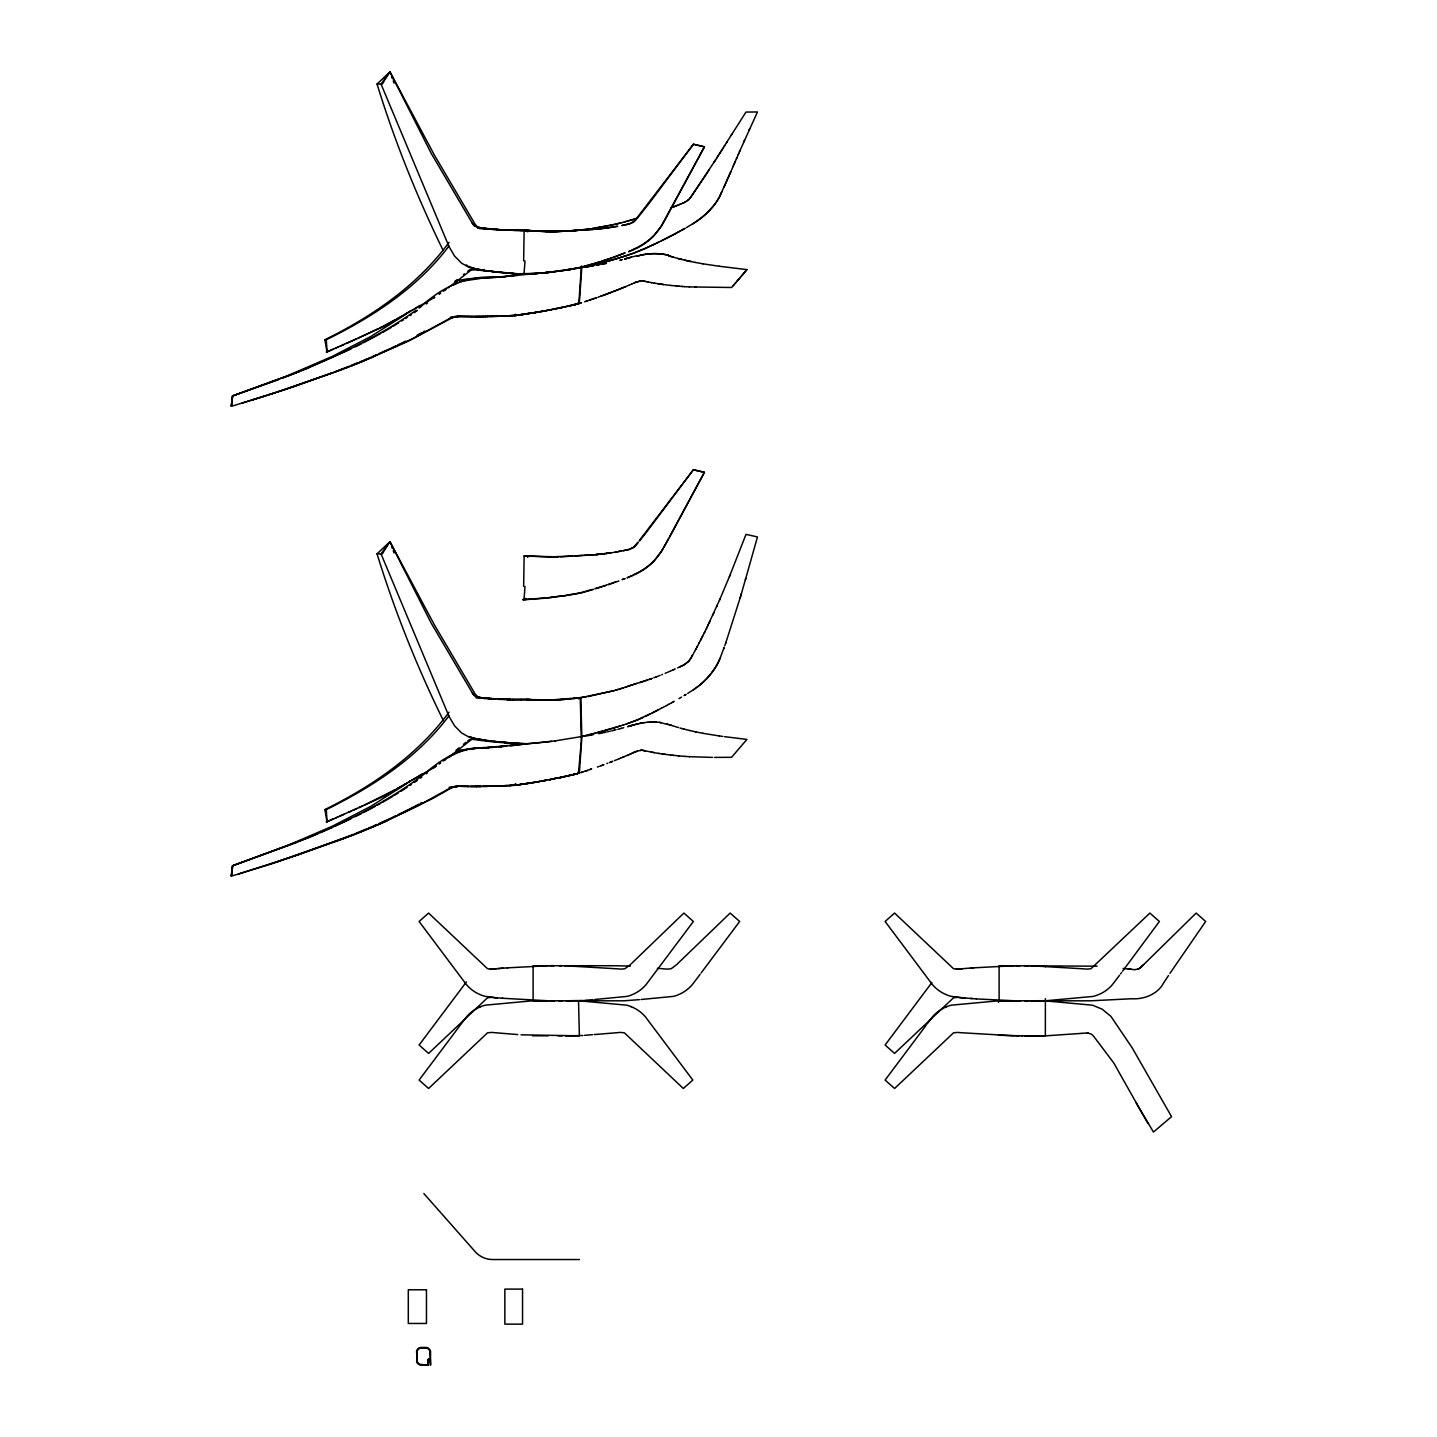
<?xml version="1.0" encoding="UTF-8"?>
<svg xmlns="http://www.w3.org/2000/svg" width="1437" height="1437" viewBox="0 0 1437 1437"><rect width="100%" height="100%" fill="white"/><g stroke="black" fill="none" stroke-linecap="round" stroke-linejoin="round"><path stroke-width="1.5" d="M574.602 304.716L578.824 303.566L581.392 266.258M578.482 773.34L581.32 741.079L580.261 697.663L586.799 696.658M576.848 304.123L579.057 303.566L579.542 300.189L581.877 266.258M579.362 773.016L581.841 737.576L580.835 697.663L612.126 691.125M523.643 260.851L524.146 230.477L543.958 231.357M523.643 586.314L524.146 555.939L558.526 556.891M265.971 395.732L231.339 406.33L232.704 395.929L296.291 372.776M265.971 865.559L231.339 876.157L232.435 865.757L286.43 845.98L332.36 826.203L370.764 806.373L403.851 785.41M231.339 406.33L232.435 395.929L286.43 376.153L332.36 356.376L370.764 336.545L403.851 315.583M231.339 876.157L232.704 865.757L309.997 837.053M231.357 875.834L232.632 865.757L296.291 842.603M231.375 405.701L231.896 400.24M571.315 305.452L578.105 303.566L578.231 302.453M578.231 772.082L577.925 773.501L575.734 774.058M551.359 597.523L522.601 599.642L525.655 599.642L525.834 598.313M231.896 400.887L232.632 395.929L278.742 379.548M745.354 579.901L757.461 536.917L745.983 534.402L729.421 576.65M745.749 578.464L740.989 595.062M740.235 597.702L741.384 593.732M740.612 596.391L725.577 643.507M725.954 642.429L724.805 645.626M723.637 648.788L724.212 647.207M723.835 648.267L720.135 658.092A61.54 61.468 83.7 0 1 714.153 669.426A61.504 61.504 0 0 0 720.153 658.11M730.014 575.177L719.506 600.199M733.086 166.566L734.558 163.117M734.199 163.98L735.313 161.393M739.462 151.765L757.461 111.96L745.983 112.068L731.235 135.24M734.936 162.255L736.804 157.926M738.313 154.424L739.839 150.885M736.445 158.788L738.708 153.543M733.445 165.704L724.032 186.954M720.081 598.888L706.052 629.37M744.546 140.072L743.737 141.904M730.84 171.704L727.84 178.493M727.463 179.338L720.135 195.396L721.015 193.528M716.668 606.63L717.243 605.354M749.108 129.797L749.539 128.845M721.877 191.642L721.23 193.043M713.848 612.863L712.734 615.305M709.932 621.269L708.818 623.622M707.705 625.939L708.261 624.772M706.591 628.22L707.148 627.089M706.034 629.37L698.813 643.632L699.352 642.555M704.364 632.747L704.92 631.615M702.154 637.148L702.711 636.052M701.597 638.244L700.484 640.399M698.508 644.171L697.969 645.231M639.339 540.546L693.424 469.701L704.435 472.306L663.84 547.569M697.125 646.83L697.663 645.77M696.837 647.368L697.376 646.309M696.801 647.368L694.879 650.979M695.706 649.452L696.244 648.41M702.909 475.072L669.57 536.917M702.891 475.072L704.417 472.306L698.166 470.977M694.574 651.482L693.748 653.063M693.137 654.104L690.874 658.128A51.319 51.229 81.6 0 1 690.263 659.134L688.988 660.93A9.861 9.843 87.2 0 1 687.587 662.188L686.221 663.229M668.654 538.552L661.703 550.748M663.319 548.485L653.997 561.166A66.03 65.348 89.1 0 1 634.831 574.584L627.412 577.728M692.58 655.11L692.041 656.044M691.287 657.356L690.838 658.128A51.229 51.229 0 0 1 690.227 659.134L688.934 660.93A7.185 7.185 0 0 1 687.784 662.026L685.377 663.894A20.998 20.962 79.9 0 1 684.389 664.612A10.849 10.831 84.6 0 1 682.898 665.421L679.935 666.732M628.67 251.762L634.831 249.14A66.03 65.348 89.1 0 0 654.033 235.722L663.068 223.471L704.435 146.825L693.424 144.239L636.591 218.388M661.703 225.286L704.417 146.825L693.424 144.239L649.416 203.012M383.05 82.843L382.332 84.029L377.051 84.029C394.582 141.149 417.053 196.869 443.207 250.559M383.284 82.466L384.469 80.508M384.469 550.335L382.332 553.856L377.051 553.856C394.69 611.084 417.053 667.037 443.458 720.745M384.936 79.736L387.307 75.927M384.936 549.563L387.307 545.755M722.38 149.214L724.697 145.55M724.122 146.484L727.05 141.85M726.457 142.784L731.828 134.27M720.081 152.825L721.805 150.131M721.23 151.029L722.955 148.298M387.559 75.568L389.948 71.85L434.369 155.07L474.138 222.591A12.789 12.753 79.4 0 0 477.264 226.579M387.559 545.377L389.948 541.677L434.369 624.861L474.138 692.275A12.699 12.664 79.4 0 0 477.264 696.244M719.506 153.723L716.668 158.178M718.949 154.621L720.655 151.927M718.374 155.519L713.866 162.561M715.536 159.938L690.874 197.049A44.996 44.924 78.9 0 1 690.263 197.875L689.167 199.168A7.544 7.544 78.8 0 1 687.748 200.318L686.904 200.839M1164.186 982.1L1168.55 975.454M1163.683 982.89C1157.557 994.278 1144.265 999.469 1131.799 998.769M1169.916 973.37L1205.661 921.476L1196.159 913.07L1144.103 964.173M708.818 170.32L705.495 175.422M704.92 176.266L690.838 197.049A44.96 44.96 0 0 1 690.209 197.875L689.113 199.168A7.544 7.544 0 0 1 687.712 200.318L685.162 201.988A15.609 15.591 83.4 0 1 682.916 203.21M927.081 1023.988L932.451 1016.893A36.32 36.32 0 0 1 946.678 1006.708M1122.584 971.196L1159.39 921.476L1149.887 913.07L1091.042 968.664A22.363 22.363 0 0 0 1090.09 968.843L1086.498 969.131A82.196 82.196 0 0 0 1083.893 968.861L1030.329 965.718M701.148 972.939L739.66 921.476L730.158 913.07L677.294 963.993M1121.596 972.508L1120.609 973.837M700.16 974.268L692.311 984.65A36.32 36.32 0 0 1 678.084 994.835L676.899 995.338A31.919 31.919 0 0 1 673.252 996.398L640.992 999.505M926.093 1025.317L885.102 1080.067L894.604 1088.474L953.467 1032.88A22.417 22.417 0 0 0 954.402 1032.7L957.994 1032.413A82.717 82.717 0 0 0 960.599 1032.682L1014.163 1035.826M448.955 715.824C417.61 757.622 372.614 786.811 326.289 809.588L324.888 809.588L327.007 821.856M1119.621 975.148L1112.238 984.848A35.961 35.961 0 0 1 1096.647 995.32A32.853 32.853 0 0 1 1093 996.434L1046.747 1000.673L1030.329 1000.781M448.955 246.032C417.574 287.795 372.614 316.984 326.289 339.761L324.888 339.761L327.007 352.029M711.656 672.803L714.117 669.408L710.794 673.935A74.526 74.401 -85.9 0 1 699.065 685.647L696.873 687.335M648.823 203.767L643.435 210.592M646.452 532.247L693.424 469.701L697.484 470.815M645.842 533.001L639.519 540.941M931.877 982.549L885.102 1045.022L894.604 1053.411L953.467 997.835A22.417 22.417 0 0 0 954.402 997.655L957.994 997.368A78.083 78.083 0 0 0 959.952 997.583L962.413 997.781M642.824 211.347L637.705 217.723M449.045 712.159C417.502 755.269 372.309 786.219 324.888 809.588M449.045 242.386C417.484 285.442 372.309 316.391 324.888 339.761M638.279 542.467L636.124 545.054A40.02 39.589 79.7 0 1 635.477 545.809L634.148 547.102A7.76 7.67 83 0 1 632.765 547.91L632.046 548.251M638.064 542.09L635.567 545.054A40.901 39.841 79.6 0 1 634.903 545.791L633.555 547.102A8.137 7.904 81.2 0 1 632.136 547.91L629.945 548.934A20.567 20.01 81.8 0 1 628.957 549.347A9.484 9.233 82.4 0 1 627.502 549.724M634.561 219.125L637.417 218.065M466.45 981.848L419.101 1045.022L428.603 1053.411L487.466 997.835A22.417 22.417 0 0 0 488.4 997.655L491.993 997.368A78.083 78.083 0 0 0 493.951 997.583L496.412 997.781M744.546 272.401L746.917 269.599L719.272 266.258M746.917 269.599L745.965 270.731M745.498 271.288L740.738 276.874M742.175 275.203L744.079 272.958M636.322 218.711L635.567 219.592A40.901 39.841 79.6 0 1 634.903 220.328L633.555 221.639A8.137 7.904 81.2 0 1 632.136 222.448L629.945 223.453A20.567 20.01 81.8 0 1 628.957 223.885A9.484 9.233 82.4 0 1 627.502 224.262M741.69 275.76L736.912 281.347M636.375 219.322L636.124 219.592A40.02 39.589 79.7 0 1 635.477 220.328L634.148 221.639A7.76 7.67 83 0 1 632.765 222.448L631.436 223.076M739.786 278.006L738.349 279.676M737.864 280.233L731.577 287.49L689.419 286.915M734.972 283.574L735.942 282.46M733.032 285.819L734.002 284.688M709.878 210.018L710.165 209.694A60.12 60.103 0 0 0 720.242 195.468M708.297 211.67L709.86 210.018M709.537 210.359L705.621 214.239A84.639 84.621 -67.8 0 1 693.424 223.4L686.275 227.675M707.938 211.993L705.603 214.239A84.693 84.478 -73.9 0 1 693.442 223.364M377.051 84.029L389.948 71.85L431.262 153.454L472.593 223.651A10.616 10.616 0 0 0 474.893 226.292A15.178 15.142 84.7 0 1 472.216 222.915M377.051 553.856L389.948 541.677L431.262 623.245L472.593 693.317A10.544 10.544 0 0 0 474.893 695.957A15.071 15.035 84.7 0 1 472.216 692.598M1134.835 969.616A14.765 14.765 0 0 0 1135.877 969.454L1137.17 969.239A18.483 18.483 0 0 1 1137.781 969.149L1138.05 969.095A2.766 2.766 0 0 0 1138.912 968.789L1143.78 964.478M1143.187 965.071L1141.032 967.119A30.285 30.285 0 0 1 1140.17 967.873L1138.912 968.789A4.724 4.724 0 0 1 1137.637 969.149M631.023 963.993L683.886 913.07L693.388 921.476L646.039 984.65A36.32 36.32 0 0 1 631.813 994.835L630.627 995.338A31.919 31.919 0 0 1 626.981 996.398L594.72 999.505M630.412 964.586L625.023 968.664A22.417 22.417 0 0 0 624.071 968.843L620.497 969.131A82.717 82.717 0 0 0 617.892 968.861L564.328 965.718M676.683 964.586L671.295 968.664A22.417 22.417 0 0 0 670.343 968.843L666.768 969.131A82.717 82.717 0 0 0 664.145 968.861L657.374 968.322M463.486 744.33L464.402 743.594M463.486 274.557L464.402 273.82M464.834 743.252L466.055 742.264M433.579 298.213L434.567 297.441M433.579 768.041L434.567 767.25M459.121 747.851L457.649 749.018M435.213 766.747L436.201 765.975M457.146 749.413L456.14 750.186M457.146 279.622L456.14 280.395M427.525 303.009L426.268 303.979M427.525 772.837L426.268 773.807M455.619 280.808L454.595 281.598M685.97 663.409L685.108 664.056A11.442 11.442 0 0 1 683.24 665.259L682.611 665.529M697.933 686.509L695.742 688.161M420.736 306.871C441.069 287.777 466.971 274.808 495.531 277.431M420.089 307.338L419.101 308.075M409.904 311.2L404.282 314.757M439.039 293.992L440.387 293.004M409.904 781.027L408.593 781.997L410.192 781.153M439.039 763.801L440.387 762.831M449.655 756.545L469.055 741.438A10.903 10.831 -26.6 0 1 472.809 739.031M449.655 286.735L469.055 271.665A10.849 10.795 -26.5 0 1 472.809 269.276M421.777 777.166L420.448 778.135M449.116 756.94L447.464 758.125M407.928 312.655L404.533 315.098M449.116 287.131L448.021 287.939M404.533 784.925L407.928 782.482M416.119 310.23C383.284 333.797 346.712 351.634 309.53 367.225M446.368 289.124L444.105 290.723M446.368 758.934L444.105 760.532M693.478 689.724L695.706 688.161M417.413 310.482L416.389 311.2M417.413 780.291L416.389 781.027M695.328 688.413L694.197 689.203M415.688 311.685L414.287 312.655M415.688 781.512L414.287 782.482M439.471 293.938L440.656 293.13M439.471 763.748L440.656 762.939M411.449 314.613L410.012 315.583M411.449 784.422L410.012 785.41M443.081 291.136L444.859 289.951M443.081 760.945L444.859 759.76M687.712 693.424L693.442 689.724M435.878 766.19L433.417 767.825M433.417 298.016L434.657 297.19M407.066 317.541L405.557 318.529M407.066 787.368L405.557 788.356M432.178 298.824L384.631 326.091L327.079 352.029L326.289 339.761M432.178 768.651L384.631 795.918L327.079 821.856L326.289 809.588M404.803 788.841L400.941 791.302M685.539 201.719L685.108 201.988A15.609 15.609 0 0 1 682.862 203.21L682.844 203.174M403.276 320.002L401.731 320.99M693.478 223.418L692.329 224.136M422.658 773.609L418.616 776.106M398.588 322.966L396.971 323.972M398.588 792.793L396.971 793.781M418.616 306.279L419.981 305.452M396.163 324.457L392.876 326.45M396.163 794.284L394.528 795.272M417.251 307.123L414.467 308.793M417.251 776.932L411.629 780.309M685.97 694.448L684.192 695.544M685.7 694.61L684.407 695.382M392.876 796.278L382.529 802.313M411.629 310.5L413.066 309.638M391.205 327.456L382.529 332.486M408.737 312.188L410.192 311.344M681.533 697.089L680.545 697.681M679.952 697.987L678.982 698.598M407.264 782.86L404.282 784.566M449.745 756.778L451.505 755.79M674.24 701.256L673.27 701.849M401.228 786.29L402.755 785.428M402.755 315.619L396.522 319.068M684.659 228.573L683.15 229.435M684.928 228.411L683.401 229.291M673.199 701.849L671.726 702.711M380.733 333.492L363.507 342.707M380.733 803.319L377.069 805.349M671.654 702.711L668.618 704.417M683.096 229.435L681.587 230.297M683.347 229.291L675.354 233.674M399.666 787.153L396.522 788.895M424.849 331.049L423.322 331.875M433.309 798.146L450.41 788.5A15.753 15.591 -5.9 0 1 454.002 787.045L455.313 786.883M432.537 798.559L384.469 821.766M668.546 704.417L666.552 705.549M678.462 232.004L679.952 231.159M421.777 332.719L420.233 333.546M678.39 232.004L674.833 233.944M375.201 806.373L363.507 812.534M421.777 802.547L420.233 803.373M394.906 319.93L383.212 326.091M394.906 789.757L364.836 804.918M666.463 705.549L665.008 706.375M419.442 333.977L417.089 335.216M452.978 317.218A15.573 15.484 -14.6 0 0 449.368 318.655L412.886 338.575L372.147 357.274M675.282 233.674L673.27 234.77M418.67 804.199L417.089 805.043M452.978 787.027A15.573 15.502 -14.6 0 0 449.368 788.464L418.67 805.456L386.445 820.886M664.415 706.645L663.481 707.202M674.761 233.944L671.726 235.596M662.852 707.471L661.415 708.279M673.199 234.77L670.181 236.404M416.299 805.456L414.718 806.301M659.87 709.088L661.307 708.279M670.612 236.135L668.115 237.464M452.386 755.323L455.044 753.994M413.91 806.714L411.467 807.971M670.091 236.404L666.552 238.255M659.26 709.357L652.2 712.986M668.025 237.464L665.008 239.027M410.659 808.402L408.988 809.247M657.715 710.147L651.177 713.47M666.463 238.255L664.505 239.296M408.162 809.66L405.629 810.935M379.691 327.87L381.452 326.989M361.477 343.748L355.226 346.856M361.477 813.576L355.226 816.683M453.284 285.065L455.044 284.185M664.918 239.027L662.96 240.069M405.629 341.108L403.043 342.401M663.481 239.817L664.415 239.296M662.439 240.32L663.373 239.817M404.767 811.366L403.043 812.21M377.913 328.768L358.927 337.857M661.415 240.823L662.852 240.069M661.828 240.572L656.296 243.32M402.18 342.832L400.438 343.677M402.18 812.641L400.438 813.504M650.53 713.722L645.069 716.452M399.558 344.108L397.78 344.97M657.823 242.584L658.739 242.099M399.558 813.935L397.78 814.797M650.027 713.973L638.297 719.506A77.329 77.293 -66.6 0 1 636.771 720.135L632.675 721.679M350.951 348.957L306.871 368.321M656.799 243.087L657.715 242.584M350.951 818.785L335.09 826.203M395.983 345.832L392.319 347.574M656.17 243.32L654.248 244.29M395.983 815.659L392.319 817.402M655.667 243.571L653.727 244.541M643.04 717.422L638.477 719.506A77.293 77.041 -78.6 0 1 636.95 720.135L631.346 722.218M631.633 548.431L630.592 548.934A19.525 19.292 82.2 0 1 629.622 549.347A8.945 8.838 83.5 0 1 628.185 549.724L622.634 550.82M654.122 244.29L652.2 245.26M652.703 245.008L653.601 244.541M633.699 752.521L634.561 752.162A16.094 16.094 0 0 1 636.807 751.335L637.309 751.21M634.112 752.323L629.28 754.551M388.601 349.317L390.469 348.437M362.896 805.834L358.927 807.684M677.599 667.864L680.006 666.732M388.601 819.144L390.469 818.264M652.075 245.26L644.566 248.763M652.578 245.008L650.153 246.194M633.807 283.107L634.453 282.766A16.454 16.436 0 0 1 636.807 281.939L637.058 281.886M679.755 666.822L681.946 665.852M634.22 752.269L634.453 752.162A16.094 16.058 -78.6 0 1 636.914 751.335M633.124 752.826L631.454 753.599M634.22 282.909L634.561 282.766A16.454 16.418 -78.4 0 1 636.914 281.939L637.92 281.688M386.697 350.179L378.919 353.7M386.697 820.006L378.919 823.527M649.506 246.428L643.542 249.23M675.192 668.923L674.187 669.426M356.915 338.773L346.497 343.443M644.405 248.763L631.849 253.828M631.993 283.933L632.927 283.52M455.924 753.581L457.685 752.79M356.915 808.6L352.819 810.45M455.924 283.772L457.685 282.999M634.256 249.14L628.652 251.511M674.115 669.426L673.091 669.911M643.399 249.23L634.22 252.948M673.037 669.911L669.893 671.295M332.719 827.281L320.397 832.67M631.741 284.041L629.172 285.101M348.616 812.318L350.736 811.384M376.907 354.598L372.848 356.376M376.907 824.425L372.848 826.203M387.002 820.886L380.446 823.527M633.142 575.105L627.161 577.818M385.008 821.766L378.416 824.425M344.341 344.377L339.958 346.263M669.462 671.51L667.504 672.354M344.341 814.204L339.958 816.09M629.675 754.317L628.22 755M380.967 823.527L374.267 826.203M368.68 358.172L370.782 357.274M368.68 827.999L370.782 827.101M378.919 824.425L372.147 827.101M314.757 834.861C352.801 818.605 390.217 799.852 423.286 774.759C439.92 760.568 459.247 746.701 482.257 747.976M628.095 755L627.089 755.485M628.634 285.334L625.903 286.538M335.468 348.167L337.731 347.215M366.579 359.07L360.094 361.801M335.468 817.994L337.731 817.042M312.152 835.957L317.846 833.765M366.579 828.898L355.64 833.442M626.963 755.485L625.903 755.988M374.734 826.203L367.872 828.898M372.614 357.274L361.262 361.801M666.445 672.767L665.097 673.378M309.53 837.053L315.26 834.861M372.614 827.101L361.262 831.61M333.186 349.137L326.199 352.029M333.186 818.964L326.199 821.856M625.185 756.239L624.107 756.742M312.655 835.957L295.932 842.603M623.963 756.742L622.904 757.245M624.7 287.023L625.778 286.538M368.303 828.898L352.119 835.292M622.311 757.479L623.371 756.994M309.997 367.225L298.716 371.662M363.489 360.885L408.467 341.108L450.41 318.691A15.753 15.573 -5.9 0 1 454.002 317.236L455.313 317.074M625.185 286.771L622.904 287.777M622.167 757.479L620.568 758.197M307.32 368.321L295.932 372.776M357.885 362.699L351.095 365.465M623.963 287.274L621.718 288.244M620.425 758.197L619.437 758.664M363.884 360.885L356.735 363.615M621.574 288.244L619.994 288.945M622.167 288.011L620.568 288.711M662.583 674.366L661.703 674.761M619.293 758.664L617.245 759.544M678.3 205.006L679.414 204.557M361.657 361.801L352.119 365.465M458.565 752.413L462.031 751.12M353.394 834.358L299.579 854.404L238.56 874.001M361.657 831.61L342.563 838.992M679.935 204.323L680.994 203.928M620.425 288.711L617.245 290.04M677.025 205.491L674.187 206.659M618.323 289.609L619.293 289.178M616.545 759.76L614.533 760.622M293.112 373.889L299.112 371.662M348.796 366.381L334.372 371.985M357.094 363.615L347.395 367.315M682.485 203.318L672.57 207.287L673.576 206.874M617.641 289.825L615.611 290.687M660.122 675.354L659.242 675.731M616.545 290.256L614.533 291.118M293.453 373.889L281.76 378.416M352.46 365.465L342.563 369.165M352.46 835.292L269.204 864.517M613.994 291.316L614.928 290.903M611.821 761.682L612.755 761.269M613.85 291.316L612.916 291.747M613.455 291.531L614.389 291.118M658.254 676.126L656.296 676.881M612.216 761.484L609.45 762.544M347.7 367.315L337.623 371.051M610.707 762.113L611.659 761.682M459.427 282.281L462.031 281.329M671.959 207.485L670.468 208.078M624.987 252.948L614.91 256.936M612.216 291.945L610.707 292.591M625.167 578.608L622.401 579.65M611.659 292.16L610.168 292.789M624.736 253.038L614.587 256.756M342.85 369.165L294.028 386.571L242.099 403.096M342.85 838.992L278.616 861.446M609.611 293.004L610.563 292.591M624.215 578.698L622.185 579.47M656.17 676.881L655.2 677.24M480.659 1006.672L481.862 1006.205A31.919 31.919 0 0 1 485.508 1005.146L531.726 1000.87L548.162 1000.781L502.232 998.248M946.66 1006.672L947.863 1006.205A31.919 31.919 0 0 1 951.51 1005.146L997.727 1000.87L1014.163 1000.763L976.352 998.913M331.875 372.937L284.777 389.589M608.498 293.417L609.45 293.004M607.779 763.173L606.827 763.586M337.893 371.051L275.473 392.642M608.336 293.417L606.827 294.046M607.941 293.633L608.893 293.22M654.697 677.42L653.853 677.797M605.713 294.459L607.222 293.831M605.157 294.657L606.109 294.262M603.881 764.628L601.097 765.652M604.995 294.657L603.486 295.268M604.043 295.07L605.552 294.459M618.916 580.961L616.904 581.68M602.39 765.238L603.324 764.843M602.39 295.681L603.324 295.268M652.38 678.318L650.943 678.857M601.277 765.652L600.163 766.047M602.768 295.483L600.72 296.273M615.916 582.039L614.91 582.398M601.097 296.076L599.606 296.669M651.284 678.677L649.973 679.198M599.067 766.442L597.397 767.035M615.611 581.859L610.024 583.817M650.799 678.857L649.488 679.378M613.904 257.295L612.916 257.654M613.904 582.757L612.916 583.117M597.954 297.261L598.87 296.866M629.352 685.862L627.466 686.527M647.548 680.042L649.344 679.378M613.581 257.115L612.557 257.474M628.185 686.185L629.819 685.7M627.7 686.365L625.346 687.173M629.298 722.937L626.263 723.997M630.825 722.398L625.76 724.176M631.148 722.218L629.101 722.937M611.911 257.995L610.42 258.516M611.911 583.458L610.42 583.979M629.119 685.862L647.404 680.042M629.604 685.7L636.771 683.419M596.66 297.639L595.744 298.034M611.551 257.816L610.024 258.337M596.104 297.836L594.074 298.591M626.514 686.85L621.808 688.395M646.919 680.222L645.464 680.707M624.52 724.517L623.227 725.056M633.699 253.128L630.825 254.169M624.017 724.697L613.671 728.146M609.432 258.858L601.959 261.336M609.432 584.32L608.426 584.661M592.96 298.968L594.433 298.411M585.739 771.022L586.853 770.645M590.751 769.334L591.649 768.957M609.019 258.696L600.917 261.336M591.864 299.345L593.319 298.788M609.019 584.158L607.995 584.5M585.182 771.22L587.41 770.466M590.194 769.513L591.092 769.136M585.524 771.022L581.284 772.495M586.637 770.645L590.535 769.334M585.739 301.393L587.41 300.836M590.194 299.902L592.762 298.968M584.625 301.77L591.092 299.543M630.627 254.169L624.251 256.343M631.148 253.99L625.257 256.02M606.989 584.823L605.983 585.164M605.929 585.506L603.935 586.152M278.616 391.618L284.975 389.589M644.01 681.192L642.555 681.677M620.461 725.901L592.331 733.93M625.023 256.02L623.227 256.666M604.959 585.506L602.947 586.152M582.721 771.956L580.728 772.675M624.017 256.343L622.724 256.828M602.947 586.476L595.978 588.667M278.76 861.446L265.863 865.559M269.096 394.69L275.617 392.642L262.576 396.774M622.49 256.828L615.683 259.019M600.953 261.66L595.978 263.205M621.987 256.989L612.665 259.899M601.923 586.476L594.828 588.667M581.608 302.686L579.614 303.369M622.975 687.946L619.94 688.97M599.894 261.66L594.828 263.205M262.666 396.774L252.517 399.917M581.051 302.848L576.83 304.159M641.764 681.982L639.842 682.575M462.894 750.832L467.887 749.539M462.894 281.041L480.766 278.419M621.089 688.539L619.006 689.257M612.378 728.451L597.325 732.69M594.99 263.492L582.56 267.102A67.359 66.803 82.6 0 1 579.578 267.785L578.59 267.983M619.185 689.113L615.252 690.353M593.499 589.404L582.56 592.565A67.359 66.803 82.6 0 1 579.578 593.247L568.675 595.134M627.466 221.118L629.352 220.562M593.822 263.492L581.159 267.102A70.736 69.497 61.7 0 1 578.105 267.767L575.896 268.162M626.999 221.262L630.071 220.292M614.407 259.307L610.671 260.474M617.784 689.526L613.365 690.874M627.233 221.118L624.394 221.927M629.819 220.436L631.975 219.753M586.727 591.02L592.295 589.404M578.806 303.53L575.159 304.572M585.721 591.308L581.159 592.565A70.736 69.497 61.7 0 1 578.105 593.23L574.549 593.894M628.077 726.529L631.005 725.685M630.771 220.148L633.879 219.25M612.378 259.899L607.671 261.3M627.556 726.691L631.777 725.469M630.825 725.685L638.118 723.763M639.681 750.599L639.86 750.545A6.484 6.484 0 0 1 641.638 750.24A6.484 6.466 -83.3 0 0 639.968 750.545M640.776 280.933A6.664 6.664 0 0 0 639.878 281.149L637.399 281.814M631.579 725.469L634.651 724.625M610.366 260.474L604.672 262.109M614.012 690.604L588.236 696.514M456.373 750.563L478.611 747.905M625.58 221.657L617.12 223.831M456.373 280.79L467.241 278.886L508.608 276.281M623.748 727.697L621.179 728.397M577.387 773.663L573.525 774.597M628.598 257.941L632.729 256.756M627.556 258.229L631.4 257.169M607.348 261.3L601.672 262.899M626.029 258.642L627.879 258.085M639.483 281.257L638.567 281.49M632.657 219.627L634.364 219.125M626.316 258.498L624.484 259.055M626.837 258.373L625.005 258.911M621.413 728.397L620.155 728.685M604.348 262.109L598.69 263.636M633.681 256.558L636.573 255.786M635.208 724.517L638.872 723.583M619.383 728.954L617.856 729.349M576.578 773.807L575.159 774.238M622.203 259.594L620.407 260.115M621.7 259.738L619.886 260.259M638.8 750.832L637.399 751.21M601.331 262.899L595.708 264.372M576.021 304.303L574.908 304.572M621.089 222.789L615.252 224.262M595.708 733.193L580.889 736.606M616.078 729.727L614.03 730.23M635.046 218.999L637.435 218.424M598.331 263.636L593.732 264.839M614.3 730.23L611.767 730.84M574.351 304.716L575.734 304.393M572.95 774.777L578.716 773.214M574.351 774.381L573.237 774.633M574.728 304.393L570.202 305.704M570.74 775.279L573.614 774.327M573.794 304.842L571.297 305.488M591.343 734.181L587.356 735.097M574.064 774.507L570.202 775.387M571.046 775.118L572.16 774.848L568.801 775.639M616.832 223.831L609.629 225.519M595.331 264.372L590.751 265.522M570.238 775.118L571.369 774.848M610.474 731.092L609.45 731.325M569.932 775.387L566.879 776.142M570.238 305.452L567.992 306.225M567.705 775.89L569.124 775.387M614.012 224.477L592.421 228.537M591.343 265.288L592.331 265.073M569.124 305.704L563.555 307.213M568.818 305.973L566.879 306.476M608.731 731.559L607.42 731.774M566.591 776.142L567.992 775.639M566.879 775.89L565.783 776.393L567.974 775.89M570.471 775.279L563.538 776.896L564.669 776.645M590.338 265.522L587.787 266.168M564.094 307.087L571.028 305.488M565.747 776.142L560.771 777.507M565.495 776.393L562.424 777.13M562.981 307.32L565.495 306.71M568.244 306.099L570.471 305.596M563.268 776.896L564.382 776.645M589.35 265.737L584.823 266.797M561.867 307.572L563.268 307.213L560.448 307.805M639.034 723.583L641.98 722.955M606.216 732.116L604.402 732.439M561.562 777.255L559.119 777.848L561.041 777.381M563.502 306.961L560.771 307.805M605.211 732.331L602.875 732.762M562.37 776.896L548.754 779.86M560.232 777.615L561.346 777.381M454.595 317.02L457.343 316.661A24.609 24.411 -6.5 0 1 458.385 316.463M561.256 307.446L557.987 308.398M559.101 308.165L561.041 307.68M454.308 786.883L456.481 786.65M586.368 266.384L580.889 267.587M455.188 316.894L456.355 316.661A24.86 24.716 17.3 0 1 457.379 316.445L457.613 316.445A9.215 9.179 20.4 0 1 459.139 316.409L473.402 316.661M451.865 786.775L449.961 787.153A11.676 11.676 0 0 0 449.098 787.314M455.188 786.704L456.786 786.578M557.664 778.082L558.813 777.848M452.457 316.841L450.446 317.254M454.308 317.074L453.014 317.343A15.681 15.538 14.3 0 0 449.386 318.691M639.806 723.404L641.315 723.098M591.325 734.954L554.646 740.971L513.943 745.228M556.873 778.315L558.005 778.082M606.414 263.276L604.402 263.69M558.993 307.931L555.796 308.847M556.873 308.632L558.813 308.147M453.751 787.009L455.044 786.955M608.354 225.717L593.355 228.411M584.374 266.797L582.38 267.192M605.911 263.384L604.905 263.582M602.211 732.96L600.864 733.175M455.78 786.578L457.074 786.524M556.748 778.082L554.341 778.764M556.748 308.38L547.623 310.356M555.616 778.315L550.227 779.644M555.76 308.847L553.227 309.278M601.205 733.175L599.714 733.463M454.775 787.009L453.248 787.099M624.448 224.998L622.401 225.411M625.059 224.873L628.185 224.28A8.945 8.838 83.5 0 0 629.64 223.903A19.525 19.292 82.2 0 0 630.178 223.651M604.223 263.797L602.714 264.085M553.568 309.278L555.436 308.847M623.353 550.676L626.424 549.94M456.068 786.524L457.343 786.47A24.627 24.411 -6.6 0 1 458.385 786.255L465.624 786.434M554.484 778.549L552.113 779.213M599.858 733.373L598.708 733.66M621.898 225.501L627.161 224.334M585.847 266.833L578.087 268.072M553.55 309.296L550.982 309.727M602.875 263.995L601.205 264.372L602.372 264.085M621.61 550.874L620.353 551.269M454.505 787.063L453.014 787.153M578.392 268.018L569.465 269.563M550.227 309.943L551.323 309.727M621.359 550.928L618.287 551.646M549.958 779.429L551.09 779.213M549.114 779.86L550.209 779.644M548.754 310.141L549.958 309.727M548.826 309.943L543.168 311.164M620.083 551.161L617.263 551.844M547.695 779.86L541.3 781.297M576.92 267.965L577.925 267.785M599.858 264.57L597.702 265.019M546.509 310.572L548 310.356M543.168 780.902L546.527 780.273M546.886 310.572L542.036 311.38M546.563 780.075L535.696 782.249M544.282 780.686L545.395 780.489M598.852 264.749L597.217 265.109M545.755 310.769L537.546 312.152M577.584 268.162L569.16 269.581M543.527 311.182L544.641 310.985M617.766 226.274L614.892 226.633M596.211 265.288L597.343 265.019M617.425 551.646L615.772 552.095M593.23 734.702L587.769 735.582M576.075 268.162L565.424 269.905M540.923 781.297L542.396 781.099M617.263 226.381L612.467 227.028M542.018 311.164L539.791 311.757M540.923 311.578L542.396 311.38M468.678 749.378L474.893 748.569M571.441 269.222L570.453 269.384M616.401 551.844L615.287 552.167M539.755 781.297L537.959 781.872M540.168 311.757L532.337 312.781M539.773 781.494L536.809 782.069M593.84 265.647L591.325 266.061M539.055 311.955L530.091 313.41M642.141 722.955L644.405 722.577M570.83 269.042L568.801 269.384M570.04 269.563L571.046 269.384M593.337 265.719L592.331 265.899M614.892 552.095L613.401 552.491M535.283 312.512L536.827 312.332M536.432 782.069L534.061 782.249M570.058 269.545L558.634 270.892M568.495 269.707L569.483 269.545M568.1 269.851L569.555 269.635M592.224 265.971L589.332 266.366M533.468 312.871L531.241 313.23L535.714 312.512M573.543 594.056L566.429 595.205M567.687 595.295L555.257 596.804M534.151 782.447L530.091 783.165M531.924 782.788L535.3 782.249L533.612 782.518M613.868 226.938L612 227.1M569.052 269.725L563.232 270.515M534.6 312.691L533.055 312.871M523.912 784.117L532.337 782.518M474.354 269.384L475.288 269.24A20.531 20.423 -28.3 0 1 476.365 269.078L477.946 269.24M523.912 314.362L526.732 313.913L517.176 315.206A75.119 75.029 69.3 0 1 514.931 315.457L508.824 315.799M612.467 552.634L610.581 552.778M523.337 784.189L526.247 783.668L515.667 784.997A76.969 76.969 0 0 1 513.943 785.177M526.176 783.758L528.511 783.327M612.467 227.172L609.629 227.459M531.367 313.14L518.541 314.865M529.642 313.41L530.774 313.248M532.48 312.961L525.475 313.823M523.337 314.452L519.943 314.901L524.451 314.254M565.693 595.601L551.197 597.289M472.935 739.049L473.402 738.977A21.232 21.16 -40.5 0 1 474.515 738.834L474.893 738.816A9.125 9.107 -42.9 0 1 476.419 739.013L479.383 739.552M522.781 784.279L523.751 783.848M526.84 783.578L530.235 783.057M528.421 783.399L529.552 783.237M474.12 269.42L473.905 269.455A21.16 21.106 -36.4 0 1 473.186 269.545L471.372 269.366M522.026 314.362L524.325 314.002M472.001 739.193L482.473 740.666M530.63 782.788L525.475 783.578M520.859 784.279L522.296 784.279M565.531 270.174L557.61 271.288M529.103 313.482L525.116 314.092M527.379 313.751L528.96 313.589M508.824 785.572L514.895 785.267A75.389 75.245 -43.1 0 0 517.697 784.997L525.116 783.848M611.084 227.387L610.15 227.513M611.084 552.85L608.677 553.047M521.649 314.703L520.517 314.865M591.487 228.681L592.87 228.537M588.829 266.438L589.745 266.366M609.683 227.585L607.725 227.729M590.553 228.806L591.936 228.681M609.216 227.657L607.24 227.782M589.26 266.438L586.835 266.707M562.568 270.605L559.568 271.018M609.216 553.119L606.755 553.317M643.74 722.703L647.62 722.236M520.571 744.528L523.535 744.115M458.385 786.29L458.601 786.255A9.017 8.945 -6.7 0 1 460.109 786.219L469.198 786.434M521.721 784.333L518.811 784.853M589.601 228.95L591.02 228.806M587.841 266.563L588.757 266.51M559.658 270.749L560.681 270.605M458.385 316.481L458.601 316.445A9.017 8.945 -6.6 0 1 460.109 316.409L502.214 316.122M520.068 744.6L516.081 745.102M458.349 786.326L457.451 786.29A24.842 24.734 -15.6 0 0 456.355 786.452A24.878 24.716 17.3 0 1 457.379 786.255L457.613 786.255A9.215 9.161 20.4 0 1 459.139 786.219L468.3 786.434M520.589 314.739L516.045 315.35M607.24 553.245L608.264 553.245M580.261 697.663L577.135 698.148M590.086 228.95L577.476 230.333M607.797 227.854L605.785 227.98M582.865 267.228L587.769 266.635M560.25 270.946L556.281 271.198M502.16 316.086L514.895 315.511A75.604 75.46 -43 0 0 517.697 315.242L519.943 314.954M518.308 784.818L517.176 784.961A76.071 75.945 -29 0 1 514.374 785.267A76.287 76.197 69.3 0 0 517.194 784.997L516.548 785.123M607.312 227.926L604.33 228.178M549.168 272.06L559.262 271.072M558.292 271.288L559.262 271.162M606.27 553.389L607.312 553.389M554.646 740.971L555.634 740.845M589.152 229.076L576.542 230.423L583.709 229.938M606.845 553.443L603.845 553.694M580.692 697.663L551.646 699.927L525.439 699.532A64.431 64.431 0 0 0 523.481 699.514L506.974 699.478M579.327 697.789L573.435 698.58M516.045 785.123L515.416 785.267A183.667 183.092 -12.8 0 0 515.901 783.991M515.236 314.2A181.367 180.954 63 0 1 514.769 315.457L516.548 315.35M519.386 315.026L517.176 315.242A76.287 76.161 -28.9 0 1 514.374 315.511M606.378 553.514L603.36 553.748M605.893 228.106L603.845 228.232M518.272 274.683L508.375 275.832M556.299 271.467L557.287 271.342M556.622 271.413L551.197 271.827M517.392 315.026L515.667 315.242A77.203 77.203 0 0 1 513.386 315.457L509.399 315.709M555.311 271.593L553.335 271.827M555.311 597.056L545.09 597.954M604.456 228.285L602.875 228.339M551.682 741.366L545.755 742.049M603.989 228.339L601.905 228.465M518.074 275.275L511.913 275.832M603.989 553.82L601.905 553.928M512.919 275.724L535.875 273.551M603.504 553.874L600.935 554.035M472.935 739.337L473.186 739.301A21.124 21.07 -36.6 0 0 473.905 739.211L475.288 738.977A20.567 20.459 -28.4 0 1 476.365 738.816L479.365 739.247M603.037 228.465L598.995 228.788M546.437 272.347L553.658 271.791M575.608 698.256L572.519 698.687M496.412 968.718L493.951 968.915A78.083 78.083 0 0 0 491.993 969.131L488.4 968.843A22.417 22.417 0 0 0 487.466 968.664L428.603 913.07L419.101 921.476L466.45 984.65A36.32 36.32 0 0 0 480.677 994.835L481.862 995.338A31.919 31.919 0 0 0 485.508 996.398L495.585 997.727M962.413 968.718L959.952 968.915A78.083 78.083 0 0 0 957.994 969.131L954.402 968.843A22.417 22.417 0 0 0 953.467 968.664L894.604 913.07L885.102 921.476L932.451 984.65A36.32 36.32 0 0 0 946.678 994.835L947.863 995.338A31.919 31.919 0 0 0 951.51 996.398L961.587 997.727M550.371 272.168L551.682 272.024M490.304 969.292L495.585 968.772M956.306 969.292L961.587 968.772M602.085 228.573L599.48 228.734M602.085 554.035L599.48 554.197M513.422 745.282L515.093 745.228M548.467 272.132L549.491 272.024L547.461 272.24M512.919 745.336L514.59 745.282M545.755 272.671L549.491 272.347L529.912 274L533.361 273.766M601.133 554.143L598.995 554.251M512.416 745.39L514.087 745.336M513.602 745.39L511.913 745.444M512.596 745.498L511.41 745.498M509.416 745.336L523.966 743.594A61.468 61.468 0 0 1 522.942 743.683A62.707 62.707 0 0 1 520.392 743.683L516.817 743.522M510.099 745.767L511.608 745.605M544.767 742.157L541.803 742.462M546.419 272.599L547.713 272.455L544.443 272.796M571.872 698.687L568.818 699.047M508.878 745.767L510.907 745.552M598.51 228.824L599.714 228.824M599.714 554.287L598.026 554.341M508.375 745.444L506.866 745.965M598.026 228.878L599.247 228.878M512.596 275.886L508.375 276.173M599.247 554.341L597.056 554.431M507.333 745.552L502.07 746.072M506.093 746.18L503.812 746.27M598.78 228.932L597.056 228.968M547.731 272.455L546.743 272.563L549.706 272.24L537.959 273.156M545.431 598.151L525.655 599.642M570.938 698.777L564.418 699.352M540.815 742.552L538.839 742.749M505.105 746.27L501.262 746.521M598.295 228.968L596.589 229.022M508.878 276.12L506.273 276.03M544.767 272.761L542.791 272.958M507.099 276.425L505.339 276.479M598.295 554.431L596.589 554.484M560.376 556.837L582.775 555.418M501.01 746.18L497.849 746.468M502.285 746.414L503.597 746.414M596.104 229.058L597.361 229.058M505.608 276.569L503.309 276.658M537.528 273.407L543.455 272.886M596.104 554.52L597.361 554.52M584.859 1000.314L593.068 999.649M584.284 1035.358L592.511 1034.694M573.956 230.441L575.393 230.315M596.894 229.112L593.212 229.327M504.603 276.658L501.782 276.802L503.597 276.748M596.894 554.574L594.649 554.664M596.409 554.61L590.805 554.969M500.759 746.557L502.088 746.557M575.716 230.333L576.668 230.243M541.48 273.066L542.467 272.976M574.441 555.868L591.236 555.041M572.034 556.083L548.449 556.963L524.146 555.939M500.256 746.611L501.585 746.611M501.082 746.647L497.705 746.827M583.224 1000.475L565.962 1000.781M582.65 1035.52L569.501 1035.808M595.475 229.237L584.051 229.866M501.262 276.838L502.591 276.838M500.076 746.737L498.208 746.791M562.262 231.231L580.692 230.064M575.608 230.495L577.135 230.423M500.759 276.892L502.088 276.892M541.803 273.048L535.39 273.551M501.585 276.928L499.735 276.982M496.789 746.557L494.669 746.737M531.924 743.324L528.457 743.594A60.498 60.264 61.7 0 1 525.978 743.665A58.396 58.198 77.4 0 1 523.535 743.701L518.146 743.414M496.681 277.233L501.082 276.982M593.697 554.736L591.757 554.898M537.851 742.821L532.911 743.216M574.674 230.585L576.201 230.495M500.076 277.072L497.705 277.143M567.22 699.136L565.352 699.28M537.851 273.389L530.612 273.892M493.609 746.827L486.137 747.42M495.136 747.042L496.537 747.042M502.16 968.251L507.908 967.784M973.909 967.784L962.125 968.736M970.693 968.053L972.292 967.927M594.146 1034.568L617.317 1032.682A82.717 82.717 0 0 0 619.94 1032.413L623.514 1032.7A22.417 22.417 0 0 0 624.466 1032.88L683.311 1088.474L692.814 1080.067L645.464 1016.893A36.32 36.32 0 0 0 631.256 1006.708M573.74 230.656L575.285 230.585M532.858 273.838L528.457 274.072A61.18 60.929 61.5 0 1 525.978 274.144A59.025 58.827 77.3 0 1 523.535 274.144L522.601 274.18L529.624 273.964M498.064 277.233L495.657 277.305M495.029 747.168L491.544 747.33M494.526 747.204L488.472 747.563M507.099 967.855L548.162 965.718M496.124 968.736L499.627 968.448M500.525 968.394L503.058 968.179M973.1 967.855L1014.163 965.718M570.669 230.926C565.477 231.123 579.542 230.441 567.058 230.98L568.818 231.034M593.122 229.435L570.902 230.728M534.887 273.407L517.176 273.784M496.537 277.359L494.633 277.395M647.746 722.236L649.219 722.11M492.586 747.258L494.005 747.258M498.064 968.574L501.387 968.322M639.339 999.649L623.748 1000.817L533.109 1000.781L533.109 965.718L614.695 965.736M473.959 748.515L479.671 748.138M491.975 747.42L490.969 747.491M535.552 273.551L536.54 273.479M492.065 277.592L494.005 277.557M571.872 230.8L572.806 230.728M533.863 273.479L529.786 273.766L531.654 273.641M592.17 554.969L584.051 555.329M565.136 699.352L559.765 699.657M1081.827 1033.365L1085.959 1033.059A7.742 7.742 0 0 1 1087.378 1033.005A14.909 14.909 0 0 1 1088.402 1033.275L1089.677 1033.58M491.975 277.7L486.892 278.042M489.442 747.599L483.299 747.905M529.93 273.982L533.828 273.748L529.445 273.964M564.22 699.424L560.681 699.603M485.077 747.491L482.383 747.671M488.939 747.635L480.766 748.156M514.338 785.303L500.902 785.841M512.237 785.303L510.53 785.41M1024.832 1035.826L1045.346 1035.861L1081.63 1033.383M570.004 230.926L571.585 230.854M531.87 273.874L532.84 273.82M481.305 747.743L479.15 747.869M486.389 278.077L483.299 278.167M568.136 231.034L569.753 230.98M475.952 697.663L480.748 697.646M562.909 231.195L566.753 231.016M564.418 231.231L568.298 231.034M558.831 699.711L560.538 699.657M566.286 231.141L567.902 231.088M532.426 273.766L533.845 273.731M649.344 722.11L650.907 722.039M559.604 699.711L552.311 699.981M566.914 231.106L557.125 231.393L558.688 231.429M558.688 699.765L550.443 700.017M565.98 231.159L561.292 231.267M484.808 786.38L510.476 785.518M500.902 316.068L509.381 315.799M504.387 315.996L507.189 315.889M501.657 785.913L494.903 786.147M499.932 785.967L501.1 785.949M501.1 316.158L495.46 316.356M504.89 785.662L507.153 785.572M498.819 316.23L500.004 316.212M499.375 785.985L488.203 786.326M561.939 231.231L559.047 231.339M563.286 231.303L557.897 231.429M498.89 316.248L497.13 316.302M496.016 316.338L497.238 316.32M560.376 231.375L561.616 231.339M496.124 316.356L490.448 316.481M530.846 699.621L528.978 699.532A61.162 60.749 -53.6 0 0 526.643 699.496L506.794 699.585M495.011 786.165L493.789 786.183M558.4 231.357L556.155 231.429M559.46 231.393L560.681 231.357M493.789 316.409L495.011 316.391M650.781 722.039L652.47 722.003M492.675 316.427L493.915 316.409M559.765 231.393L551.072 231.501M492.801 316.445L491.562 316.463M521.505 699.621L520.571 699.657M491.562 786.237L492.801 786.237M556.478 231.411L550.137 231.501M489.316 316.517L491.131 316.481M552.239 699.999L531.295 699.837M1130.937 998.787L1090.575 1000.817L998.535 1000.781L998.535 1002.415M486.496 316.553L490.017 316.517M555.508 231.429L546.401 231.447L547.784 231.501M487.071 316.553L488.346 316.535M485.472 786.326L486.676 786.362M487.79 786.344L486.496 786.344M483.173 786.362L484.898 786.344M557.772 231.465L553.227 231.501M487.233 316.553L485.383 316.589M485.94 786.362L487.233 786.344M484.808 316.589L486.119 316.589M485.562 316.589L483.694 316.607M482.581 786.38L483.892 786.398M484.251 786.38L485.562 786.38M556.837 231.465L554.089 231.501M550.407 700.035L543.922 700.07M545.539 231.483L546.814 231.483L525.439 230.531A64.431 64.431 0 0 0 523.481 230.477L521.038 230.495M514.482 230.387L527.864 230.459A59.402 59.168 87.7 0 1 530.163 230.531L533.181 230.836M553.586 231.465L551.341 231.501M483.137 316.607L484.449 316.607M482.581 316.625L483.892 316.607M479.724 786.416L483.335 786.416M482.024 316.625L483.335 316.625M481.467 316.625L482.778 316.625M479.15 786.416L481.144 786.434M523.84 230.459L526.643 230.459A61.162 60.749 -53.2 0 1 528.978 230.531L541.21 231.267M552.616 231.483L547.479 231.501L549.491 231.483M482.239 316.625L480.353 316.643M481.682 786.434L479.814 786.434M479.814 316.643L481.144 316.643M479.257 316.643L480.587 316.643M473.707 786.452L478.575 786.434L477.623 786.452M477.659 227.926L478.844 227.926A3.88 3.88 0 0 0 479.581 228.088A14.352 14.316 87.3 0 0 480.335 228.16L480.856 228.178M521.038 230.459L492.37 229.561M478.719 316.643L480.048 316.643M652.344 722.003L654.015 722.003M478.719 786.434L480.048 786.434M478.162 786.452L479.509 786.434M478.162 316.643L479.509 316.643M477.623 316.661L478.97 316.643M477.066 316.661L478.431 316.661M476.527 786.452L477.874 786.452M565.406 1035.826L568.675 1035.808M476.527 316.661L477.874 316.661M475.97 316.661L477.335 316.661M475.97 786.452L477.335 786.452M466.899 786.452L474.641 786.452L470.761 786.452M475.413 786.452L476.779 786.452M554.736 1000.763L549.814 1000.763M1020.737 1000.763L1015.815 1000.763L1019.102 1000.781M521.882 230.495L512.219 230.261M475.413 316.661L476.779 316.661M474.282 316.661L476.24 316.661M515.254 785.267L514.895 785.267A181.798 181.367 63.5 0 0 515.236 783.955M474.857 786.452L476.24 786.452M559.388 965.718L561.867 965.718M1024.581 965.718L1028.676 965.718M550.622 1000.781L552.275 1000.781M1021.563 1035.826L1028.12 1035.826M521.056 1034.82L579.38 1035.826L578.536 1000.781M1022.354 1035.826L998.535 1035.269M1015.815 1035.826L1019.102 1035.826M579.38 1259.531L492.64 1259.531A23.369 23.369 0 0 1 475.126 1251.627L423.861 1193.554M521.523 230.459L523.481 230.477M471.785 316.661L456.194 316.409A9.772 9.772 0 0 0 454.81 316.409M475.126 316.661L471.965 316.661M472.827 786.452L469.54 786.452M1015.815 965.718L1019.911 965.718M549.814 965.718L553.91 965.718M615.521 965.736L630.304 966.095M1024.581 1000.763L1028.676 1000.781M558.58 1000.763L562.675 1000.781M1028.928 1035.826L1045.364 1035.897L1045.382 998.589M558.005 1035.826L562.118 1035.826M548.162 1035.826L532.552 1035.772M486.856 698.274L480.335 697.789A13.113 13.095 0 0 1 479.581 697.735A3.88 3.862 86.9 0 1 478.844 697.574L476.509 697.592M714.297 757.407L731.577 757.299L746.917 739.426L724.499 736.66M543.958 700.053L533.378 699.711M549.203 231.483L551.323 231.501M512.147 699.603L527.864 699.514A59.384 59.151 87.7 0 1 530.163 699.532L533.181 699.765M712.375 757.389L689.419 756.688M548.269 231.483L550.407 231.483M546.707 231.447L536.648 231.249M541.013 231.375L545.809 231.411M653.889 722.003L656.26 722.075M547.641 231.447L543.922 231.375M513.135 699.585L509.452 699.496M504.818 699.532L503.327 699.496M508.86 699.532L500.381 699.19M510.369 699.532L497.471 698.939L499.429 699.154M515.416 230.405L506.974 230.1M502.339 699.478L497.831 699.316M508.069 699.46L508.985 699.478M1043.729 1000.745L1092.443 1005.182L1102.107 1009.151L1110.909 1016.354L1132.176 1047.824L1171.55 1116.657L1153.462 1132.033L1137.35 1104.837M542.575 231.321L541.659 231.285M505.573 699.424L506.507 699.46M510.369 230.189L512.686 230.279M695.131 287.184L696.083 287.22M511.752 230.243L495.19 229.399M641.638 750.276L642.555 750.348M540.743 231.249L533.378 230.764M523.607 743.647L521.2 743.522M507.926 230.136L497.561 229.561M536.809 231.231L524.146 230.477M655.398 722.039L658.451 722.236M508.536 230.1L507.135 230.028M505.573 230.028L506.507 230.082M480.443 697.789L485.616 698.005M457.451 786.29L456.194 786.219A9.772 9.772 0 0 0 454.81 786.219M481.161 697.825L486.029 698.041M480.856 697.807L482.131 697.735M493.358 699.1L483.209 698.454M504.136 229.974L502.734 229.884M480.209 697.789L480.335 697.789A14.262 14.226 87.3 0 1 479.581 697.735A3.844 3.844 0 0 1 478.844 697.574M517.841 274.018L516.817 273.964M689.437 286.915L684.713 286.646M513.745 743.18L516.871 743.288M516.314 743.504L498.944 742.39M515.416 743.198L516.386 743.252M516.691 743.342L517.823 743.342M517.176 743.36L518.793 743.396M494.705 698.885L497.418 698.939M512.775 743.109L498.567 741.815M519.278 743.414L520.715 743.504M689.437 756.688L684.713 756.383M516.691 273.748L472.917 269.635M514.248 273.605L498.567 272.311M515.416 273.605L517.823 273.748M514.787 273.838L516.314 273.928M479.329 697.681L480.73 697.771M513.009 743.055L504.351 742.39M482.203 228.142L486.029 228.429M514.464 273.551L508.195 273.084M579.362 1000.817L626.406 1005.146A31.919 31.919 0 0 1 630.053 1006.205L631.274 1006.672M494.328 698.849L490.933 698.616L495.567 698.813M684.713 286.646L679.09 286.232M479.329 228.052L484.287 228.465M481.916 697.879L484.88 697.951M510.333 742.965L506.417 742.678M510.602 742.893L511.572 742.965M486.856 228.699L478.503 227.8A18.537 18.537 0 0 1 477.479 227.351L476.024 226.633A19.022 19.022 0 0 0 475.485 226.381M510.333 273.353L504.459 272.886M684.713 756.383L670.774 755.09M497.885 229.471L496.968 229.399M511.572 273.353L505.303 272.832M681.91 286.448L682.844 286.52M481.916 228.249L485.347 228.375M488.598 228.681L494.795 229.381M494.328 229.345L488.562 228.86M496.034 229.327L497.022 229.399L495.567 229.291M486.927 229.184L479.455 228.555M489.029 698.472L490.951 698.616M508.68 742.749L509.65 742.839M494.184 229.184L495.657 229.309M491.813 698.544L488.562 698.418M962.97 997.835L964.874 997.979M963.85 997.907L976.37 998.913M496.968 997.835L502.986 998.302M482.096 698.364L479.455 698.148M962.125 997.763L964.065 997.925M496.124 997.763L497.238 997.853M970.693 998.446L972.292 998.571M517.769 1034.568L494.597 1032.682A82.717 82.717 0 0 1 491.993 1032.413L488.4 1032.7A22.417 22.417 0 0 1 487.466 1032.88L428.603 1088.474L419.101 1080.067L466.45 1016.893A36.32 36.32 0 0 1 480.677 1006.708M491.4 229.112L488.077 228.806M679.108 286.232L670.774 285.442M486.46 698.077L488.903 698.454M493.25 229.112L489.999 228.806M484.287 698.059L485.221 698.148M486.173 698.22L487.359 698.328M504.459 742.516L505.447 742.606M489.801 698.364L488.131 698.22M484.916 698.113L489.298 698.328M507.225 273.012L503.866 272.689M505.788 742.516L500.471 742.013M497.92 742.3L487.125 741.223M676.324 285.981L677.258 286.071M678.174 755.862L679.108 755.934M487.879 228.788L486.658 228.681L488.796 228.699M484.449 228.465L486.353 228.645M485.221 228.555L487.359 228.752M1123.159 968.484L1129.141 969.059M486.748 228.501L489.298 228.752M642.555 280.951L641.728 280.898A6.646 6.646 -83.1 0 0 639.968 281.149M504.351 272.743L499.986 272.311M1128.296 968.969L1133.577 969.562A6.179 6.179 0 0 0 1134.835 969.652M499.573 742.067L495.657 741.672M1097.149 966.185L999.11 965.718L999.11 1000.781M1129.338 969.077L1131.153 969.256M498.585 272.311L494.723 271.701M498.549 741.815L494.723 741.384M499.537 272.258L498.549 272.15M672.642 755.305L673.558 755.395M670.81 285.442L663.05 284.49M495.639 741.654L492.711 741.33M498.567 272.15L495.693 271.809M659.08 722.308L671.959 725.523M492.711 271.647L495.639 271.988M670.81 755.09L662.17 753.958M486.083 741.097L483.515 740.791M494.759 741.384L489.388 740.917M642.465 280.951L643.255 281.041A32.656 32.584 87.6 0 1 644.153 281.185L645.195 281.383M493.25 271.701L492.226 271.575M494.759 271.701L491.364 271.27M492.28 271.593L488.957 270.964M659.781 722.38L661.2 722.577M489.298 740.917L488.382 740.791M491.454 740.989L489.981 740.791M491.921 271.342L490.879 271.216M487.879 271.036L489.388 271.216M642.465 750.348L643.255 750.437A31.991 31.919 87.7 0 1 644.153 750.599L645.195 750.815M487.341 740.666L485.257 740.396M488.885 271.162L487.359 270.964M489.442 740.72L486.909 740.396M487.341 270.964L485.257 270.677M719.29 266.258L702.891 263.815M722.757 736.427L719.272 735.942M654.122 283.107L663.553 284.562M487.987 270.821L486.389 270.605M484.395 740.271L483.119 740.109M483.91 740.217L479.491 739.57M662.601 284.436L661.271 284.239M484.88 270.623L483.658 270.461M484.395 270.551L479.491 269.833M664.451 754.281L665.349 754.407M486.065 740.271L484.826 740.109M642.806 280.987L643.165 281.041A32.728 32.728 0 0 1 644.063 281.203L651.967 282.712M485.58 740.217L480.784 739.48A63.102 62.905 -45.6 0 1 479.832 739.301M483.407 270.425L482.096 270.228M719.29 735.942L702.891 733.301M484.628 740.073L480.066 739.372M485.113 270.425L481.736 269.905M663.553 754.156L658.595 753.401M484.628 270.354L482.221 269.976M481.611 739.893L480.209 739.678M659.924 284.041L658.146 283.772M481.952 270.21L479.976 269.905M479.778 739.606L469.055 737.109L461.618 732.978L454.631 725.919L449.08 716.524L381.021 553.856L389.948 541.677L390.774 543.976M481.97 269.94L478.647 269.366M479.778 269.887L469.055 267.336L461.618 263.205L454.631 256.127L449.08 246.733L381.021 84.029L389.948 71.85L390.774 74.149M654.571 752.719L659.08 753.473M481.539 269.887L480.784 269.743A62.294 62.132 -54 0 1 479.437 269.509L479.078 269.438M479.383 269.815L479.006 269.743A65.132 64.934 -38.7 0 1 477.623 269.509L476.419 269.258A9.143 9.125 -42.8 0 0 474.893 269.024L474.515 269.096A21.178 21.124 -40.4 0 0 473.402 269.24M702.909 263.815L695.257 262.414M654.625 283.179L653.673 283.035M652.416 282.802L651.464 282.64M654.176 752.629L653.224 752.467M702.909 733.301L695.257 731.774M653.727 752.539L652.793 752.377M652.416 752.305L651.464 752.126M695.274 262.414L684.856 260.205M651.967 752.216L645.123 750.815M644.746 750.743L644.063 750.599A32.063 32.063 0 0 0 643.165 750.455M647.117 281.778L648.051 281.957M479.078 739.175L478.036 738.959A5.784 5.766 -31.7 0 0 476.365 738.798L473.42 737.899M691.089 261.57L686.114 260.492M696.119 731.954L689.401 730.463M681.587 259.414L685.305 260.295M684.03 729.116L689.437 730.463M680.761 259.199L682.036 259.504M681.228 259.307L677.941 258.48M679.952 259.001L678.749 258.678M677.977 258.48L671.905 256.774M684.066 729.116L681.982 728.559M682.036 728.559L679.952 728.002M678.39 727.535L672.336 725.685M666.624 723.763L667.971 724.176M673.181 257.133L668.403 255.678L671.097 256.487M473.078 268.036L476.545 268.953A5.802 5.766 -31.5 0 1 477.838 269.168M669.732 724.769L671.474 725.38M472.055 737.468L469.719 736.552M472.055 267.713L469.037 266.474M475.485 696.047A18.879 18.879 0 0 1 476.024 696.298L477.497 696.999A18.358 18.358 0 0 0 478.503 697.466L478.683 697.52M479.222 696.801L479.419 696.891A20.926 20.872 80.8 0 0 480.623 697.448A5.047 5.029 83.8 0 0 482.096 697.771M478.198 226.633L479.635 227.351A18.052 17.998 80.8 0 0 480.623 227.8A5.065 5.065 83.8 0 0 482.096 228.142M467.672 265.773L466.36 265.001M1147.929 1123.375L1138.032 1106.113M1137.691 1105.466L1135.984 1102.305M1137.008 1104.191L1113.765 1062.949L1093.701 1036.346A34.254 34.254 0 0 0 1092.605 1035.215L1091.222 1034.065A4.688 4.688 0 0 0 1090.126 1033.706M393.235 80.921L394.043 83.148M393.235 550.748L394.043 552.958M391.582 76.43L392.409 78.676M391.582 546.24L392.409 548.503M578.59 697.663L578.662 698.921M417.161 1360.677L417.215 1351.427A3.97 3.97 0 0 1 417.844 1349.936A4.562 4.562 0 0 1 418.706 1348.984L419.406 1348.517A4.024 4.024 0 0 1 420.951 1348.05L426.502 1348.104A4.06 4.06 0 0 1 428.01 1348.732L429.232 1349.954A4.257 4.257 0 0 1 429.879 1351.463L430.579 1365.15L430.525 1351.319A4.796 4.796 0 0 0 429.771 1349.577L428.37 1348.175A4.58 4.58 0 0 0 426.645 1347.457L420.412 1347.457A4.652 4.652 0 0 0 418.688 1348.193L418.293 1348.481A5.227 5.227 0 0 0 417.287 1349.577A4.58 4.58 0 0 0 416.568 1351.301L417.215 1361.09A4.006 4.006 0 0 0 417.844 1362.599L419.047 1363.803A4.042 4.042 0 0 0 420.556 1364.414L428.801 1365.114L420.43 1365.06A4.652 4.652 0 0 1 418.688 1364.36A5.155 5.155 0 0 1 417.287 1362.977A4.616 4.616 0 0 1 416.568 1361.234M527.738 230.477L527.774 231.896M527.738 555.939L527.774 557.358M1045.382 965.718L1045.382 966.814M957.994 969.131A82.717 82.717 0 0 1 960.599 968.861M1087.378 1033.059A14.909 14.909 0 0 1 1088.402 1033.275M457.595 786.219A9.215 9.179 -16.3 0 1 459.139 786.219M449.386 788.5A15.699 15.538 14.2 0 1 452.996 787.063M526.643 699.514A60.947 60.821 65.9 0 1 528.978 699.532M478.503 697.448A18.43 18.376 87.1 0 1 477.497 696.999M710.758 673.917A74.473 74.473 -81.2 0 1 699.029 685.665M467.761 740.989A13.077 13.023 -39.2 0 1 470.564 739.157M524.954 586.404A279.065 275.67 85.6 0 1 523.912 599.786M661.864 550.856A63.174 61.683 81.8 0 1 634.148 574.333M524.954 260.923A279.065 275.67 85.6 0 1 523.912 274.323M661.864 225.393A63.174 61.683 81.8 0 1 634.148 248.87M526.643 230.459A60.929 60.803 66.1 0 1 528.978 230.531M472.001 269.455A22.112 22.058 -41.8 0 1 471.192 269.563M467.761 271.234A13.005 12.969 -39.1 0 1 470.564 269.402M720.242 195.45A60.156 60.067 87.5 0 1 710.147 209.658M478.503 227.8A18.627 18.573 87.1 0 1 477.497 227.351M457.595 316.427A9.215 9.179 -16.2 0 1 459.139 316.409M456.355 316.661A24.842 24.716 -15.6 0 1 457.379 316.463M480.335 228.142A14.28 14.28 0 0 1 479.581 228.088M668.582 255.211A62.312 62.15 65.2 0 0 636.878 256.217A62.492 62.474 55.3 0 1 668.51 255.211M491.993 969.131A82.717 82.717 0 0 1 494.597 968.861M522.547 1289.097L504.854 1289.097L504.854 1324.142L522.547 1324.142L522.547 1289.097M426.466 1289.779L408.306 1289.779L408.306 1323.459L426.466 1323.459L426.466 1289.779M428.801 1359.115L427.723 1359.761L428.801 1359.115M428.801 1360.911L427.723 1361.557L428.801 1360.911M428.801 1362.707L427.723 1363.354L428.801 1362.707"/></g></svg>
